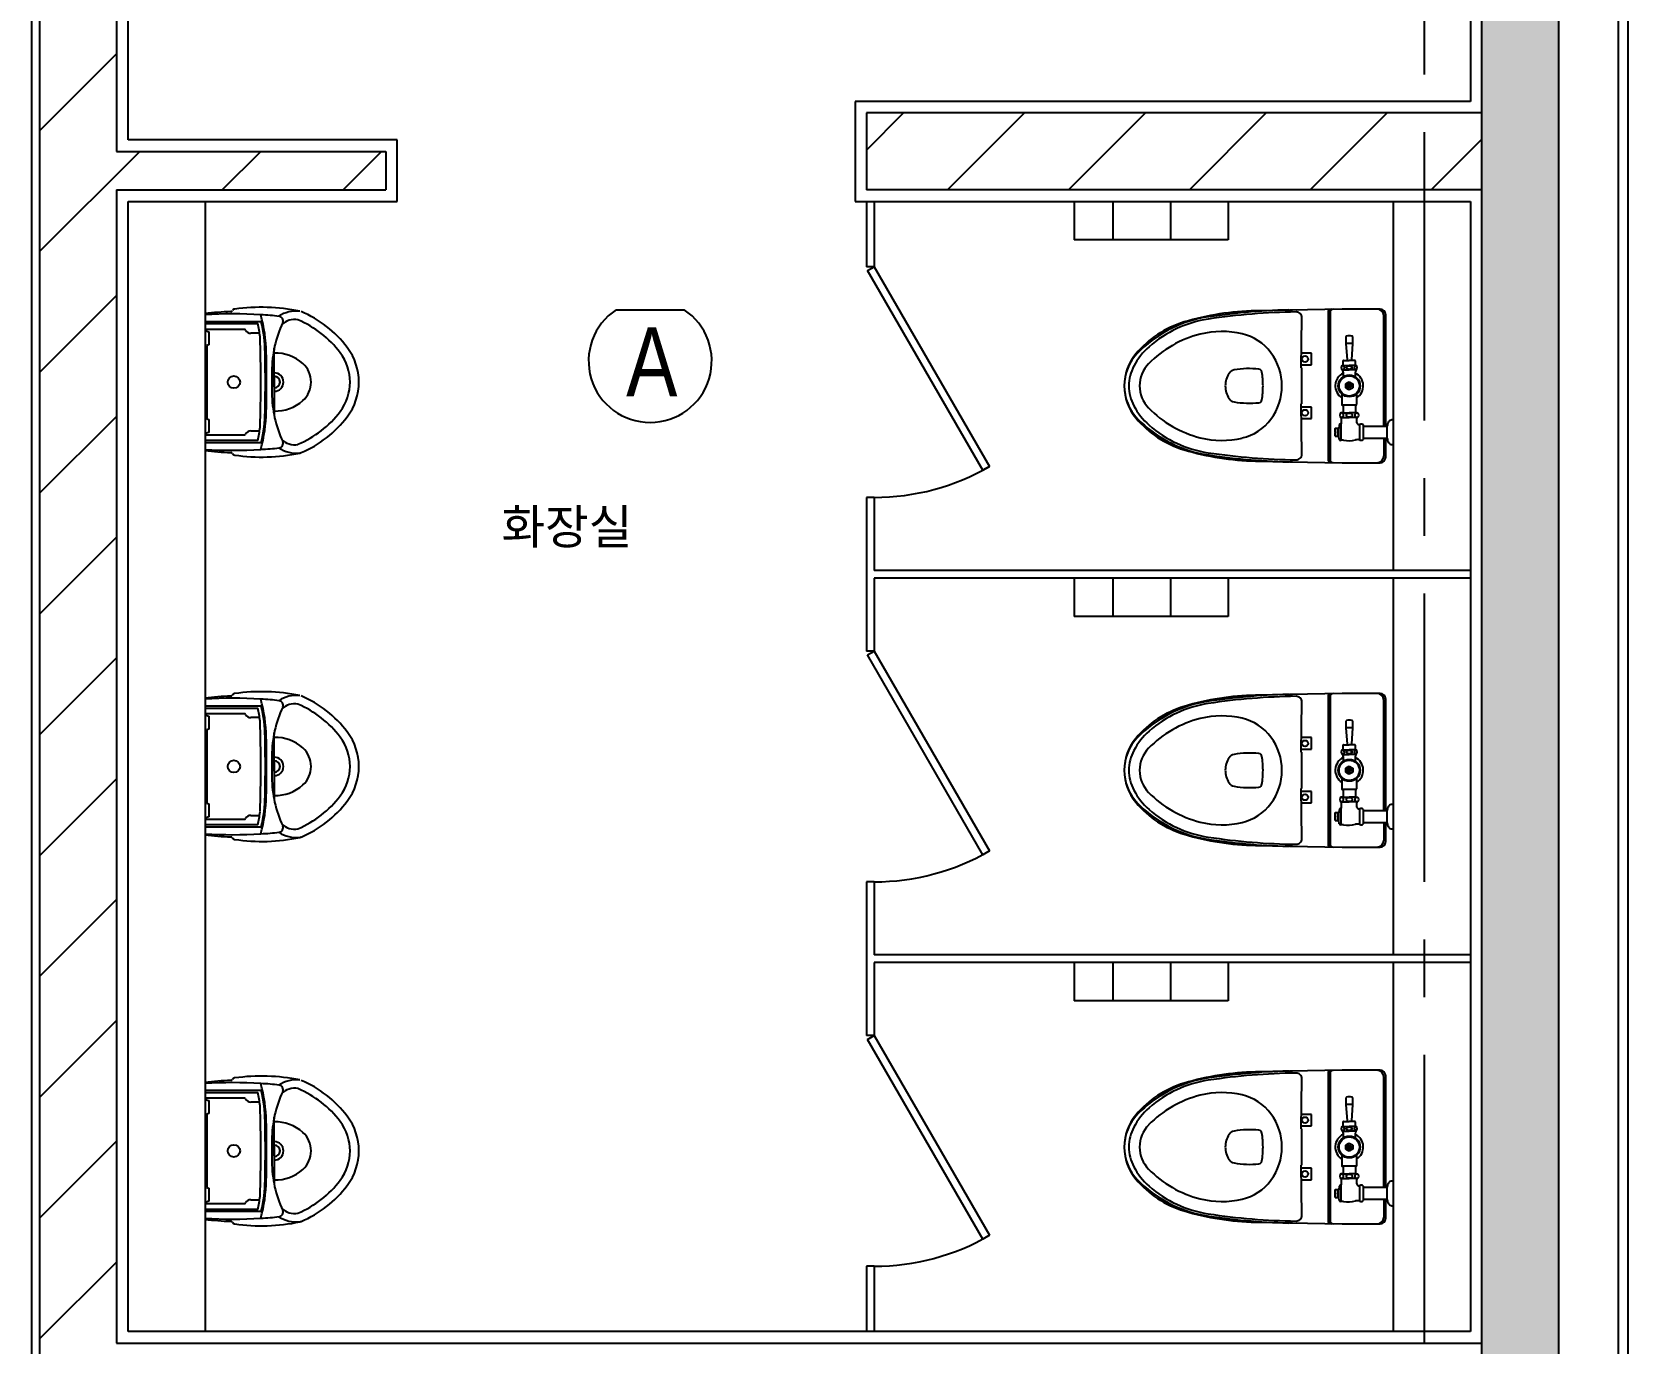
# Model space of a CAD drawing. Extents: x 1198601 to 1325177, y -301855 to -214174.
# Drawn here: x 1255750 to 1259900, y -278970 to -275559 of the extents above; entities that cross this region are included whole.
import ezdxf
from ezdxf.enums import TextEntityAlignment as Align

# ---------------------------------------------------------------- set-up
doc = ezdxf.new("R2010")
doc.units = 0
doc.header["$LTSCALE"] = 600
doc.header["$MEASUREMENT"] = 0
doc.linetypes.add('CEN', pattern=[62, 60, -1, 0, -1])
doc.linetypes.add('CENTER', pattern=[2, 1.25, -0.25, 0.25, -0.25])
doc.layers.get('0').update_dxf_attribs({"linetype": 'CONTINUOUS'})
for name, color, linetype in [('252', 252, 'CONTINUOUS'), ('Beacon', 3, 'CONTINUOUS'), ('CEN', 1, 'CENTER'), ('COL', 2, 'CONTINUOUS'), ('ELE1', 94, 'CONTINUOUS'), ('INT', 13, 'CONTINUOUS'), ('WAL', 4, 'CONTINUOUS'), ('WALLLL', 7, 'CONTINUOUS')]:
    doc.layers.add(name, color=color, linetype=linetype)
doc.styles.add('GHH', font='Dotum.ttf')
doc.styles.get("Standard").update_dxf_attribs({"font": ''})
doc.styles.get('STANDARD').set_extended_font_data('HY울릉도M')

# ---------------------------------------------------------------- blocks, each defined once
blk = doc.blocks.new('A$C46A60E2E')
at = {"layer": 'Beacon'}
blk.add_line((0.715, 2.933), (2.484, 2.933), dxfattribs=at)
blk.add_arc((1.599, 1.6), 1.6, 123.5577, 56.4423, dxfattribs=at)
at = {"color": 3, "style": 'GHH', "width": 0.85}
blk.add_text('A', height=1.8, dxfattribs=at).set_placement((1.641, 1.577), align=Align.MIDDLE)

msp = doc.modelspace()

# ---------------------------------------------------------------- hatches: boundary and pattern name
at = {"layer": '252'}
msp.add_hatch(color=256, dxfattribs=at).paths.add_polyline_path([(1259720.4, -272519.9), (1259720.4, -271919.9), (1259120.4, -271919.9), (1259120.4, -272519.9), (1259520.4, -272519.9), (1259520.4, -281969.9), (1259120.4, -281969.9), (1259120.4, -282569.9), (1259720.4, -282569.9), (1259720.4, -281969.9)])

# ---------------------------------------------------------------- linework, layer by layer
at = {"layer": 'CEN'}
msp.add_line((1259370.4, -224219.9), (1259370.4, -297451), dxfattribs=at)
at = {"layer": 'COL', "color": 5}
for p, q in [((1259520.4, -281969.9), (1259520.4, -272519.9)), ((1259720.4, -281969.9), (1259720.4, -272519.9))]:
    msp.add_line(p, q, dxfattribs=at)
at = {"layer": 'ELE1', "color": 5}
for p, q in [((1256200.4, -275999.9), (1256200.4, -278939.9)), ((1259290.4, -276959.9), (1259290.4, -275999.9)), ((1259290.4, -277959.9), (1259290.4, -276979.9)), ((1259290.4, -278939.9), (1259290.4, -277979.9))]:
    msp.add_line(p, q, dxfattribs=at)
at = {"layer": 'INT', "color": 5}
for p, q in [((1257920.4, -275999.9), (1257920.4, -276169.9)), ((1257940.4, -275999.9), (1257940.4, -276169.9)), ((1258460.4, -275999.9), (1258460.4, -276099.9)), ((1258560.4, -275999.9), (1258560.4, -276099.9)), ((1258710.4, -275999.9), (1258710.4, -276099.9)), ((1258860.4, -275999.9), (1258860.4, -276099.9)), ((1258860.4, -276099.9), (1258460.4, -276099.9)), ((1257940.4, -276169.9), (1257920.4, -276169.9)), ((1257923, -276179.9), (1257940.4, -276169.9)), ((1258223, -276699.5), (1257923, -276179.9)), ((1257940.4, -276169.9), (1258240.4, -276689.5)), ((1258240.4, -276689.5), (1258223, -276699.5)), ((1257920.4, -276769.9), (1257920.4, -277169.9)), ((1257940.4, -276769.9), (1257920.4, -276769.9)), ((1257940.4, -276769.9), (1257940.4, -276959.9)), ((1257940.4, -276979.9), (1257940.4, -277169.9)), ((1258460.4, -276979.9), (1258460.4, -277079.9)), ((1258560.4, -276979.9), (1258560.4, -277079.9)), ((1258710.4, -276979.9), (1258710.4, -277079.9)), ((1258860.4, -276979.9), (1258860.4, -277079.9)), ((1258860.4, -277079.9), (1258460.4, -277079.9)), ((1257940.4, -277169.9), (1257920.4, -277169.9)), ((1257923, -277179.9), (1257940.4, -277169.9)), ((1257940.4, -277169.9), (1258240.4, -277689.5)), ((1258223, -277699.5), (1257923, -277179.9)), ((1258240.4, -277689.5), (1258223, -277699.5)), ((1257940.4, -277769.9), (1257920.4, -277769.9)), ((1257920.4, -277769.9), (1257920.4, -277959.9)), ((1257940.4, -277769.9), (1257940.4, -277959.9)), ((1257920.4, -277959.9), (1257920.4, -278169.9)), ((1257940.4, -277979.9), (1257940.4, -278169.9)), ((1258460.4, -277979.9), (1258460.4, -278079.9)), ((1258560.4, -277979.9), (1258560.4, -278079.9)), ((1258710.4, -277979.9), (1258710.4, -278079.9)), ((1258860.4, -277979.9), (1258860.4, -278079.9)), ((1258860.4, -278079.9), (1258460.4, -278079.9)), ((1257940.4, -278169.9), (1257920.4, -278169.9)), ((1257923, -278179.9), (1257940.4, -278169.9)), ((1257940.4, -278169.9), (1258240.4, -278689.5)), ((1258223, -278699.5), (1257923, -278179.9)), ((1258240.4, -278689.5), (1258223, -278699.5)), ((1257940.4, -278769.9), (1257920.4, -278769.9)), ((1257920.4, -278769.9), (1257920.4, -278939.9)), ((1257940.4, -278769.9), (1257940.4, -278939.9))]:
    msp.add_line(p, q, dxfattribs=at)
at = {"layer": 'INT', "lineweight": -3}
for p, q in [((1256200.4, -276291.9), (1256200.4, -276647.9)), ((1256277.5, -276280.2), (1256277.4, -276280.2)), ((1259157.3, -276279.9), (1258931.8, -276284.5)), ((1259050.4, -276432.9), (1259052.4, -276302.7)), ((1259120.4, -276288.5), (1259120.4, -276671.3)), ((1259125.4, -276288.4), (1259125.4, -276671.4)), ((1259255.4, -276279.9), (1259157.3, -276279.9)), ((1259265.4, -276584.2), (1259265.4, -276297.9)), ((1259270.4, -276584.2), (1259270.4, -276294.9)), ((1256346.8, -276312.9), (1256200.4, -276312.9)), ((1256200.4, -276317.9), (1256337.7, -276317.9)), ((1256303.4, -276332.9), (1256200.4, -276332.9)), ((1256200.4, -276335.9), (1256210.4, -276338.9)), ((1256210.4, -276338.9), (1256210.4, -276372.9)), ((1256341.9, -276342.9), (1256319.5, -276342.9)), ((1256210.4, -276372.9), (1256205.4, -276374.6)), ((1256205.4, -276374.6), (1256205.4, -276565.3)), ((1256380.4, -276469.9), (1256380.4, -276381.2)), ((1259166.9, -276352.1), (1259166.9, -276369.5)), ((1259166.9, -276369.5), (1259169.9, -276411.7)), ((1259183.9, -276369.5), (1259166.9, -276369.5)), ((1259183.9, -276369.5), (1259180.9, -276411.7)), ((1259183.9, -276352.1), (1259183.9, -276369.5)), ((1256380.4, -276410.6), (1256380.4, -276410.6)), ((1256380.5, -276424.6), (1256380.4, -276424.6)), ((1259050.5, -276424.9), (1259077.4, -276424.9)), ((1259077.4, -276394.9), (1259050.9, -276394.9)), ((1259077.4, -276424.9), (1259077.4, -276394.9)), ((1259156.9, -276426.4), (1259175.4, -276426.4)), ((1259159.4, -276425.4), (1259159.4, -276414.4)), ((1259160.4, -276413.4), (1259175.4, -276413.4)), ((1259186.1, -276413.4), (1259175.4, -276413.4)), ((1259193.8, -276426.4), (1259175.4, -276426.4)), ((1259190.4, -276413.4), (1259186.1, -276413.4)), ((1259191.4, -276425.4), (1259191.4, -276414.4)), ((1256374.4, -276441.6), (1256374.4, -276498.3)), ((1256380.4, -276482.4), (1256380.4, -276455.3)), ((1256380.4, -276455.3), (1256380.4, -276469.9)), ((1256380.4, -276469.9), (1256380.4, -276558)), ((1259052.4, -276432.9), (1259050.4, -276432.9)), ((1259052.4, -276479.9), (1259052.4, -276432.9)), ((1259156.9, -276438.4), (1259175.4, -276438.4)), ((1259157.9, -276438.4), (1259157.9, -276439.9)), ((1259158.9, -276439.9), (1259157.9, -276439.9)), ((1259157.9, -276439.9), (1259159.5, -276442.7)), ((1259158.9, -276438.4), (1259158.9, -276441.7)), ((1259159.9, -276444.2), (1259159.9, -276456)), ((1259166.4, -276474.7), (1259175.4, -276469.5)), ((1259193.8, -276438.4), (1259175.4, -276438.4)), ((1259175.4, -276469.5), (1259184.4, -276474.7)), ((1259190.9, -276444.2), (1259190.9, -276456)), ((1259192.9, -276439.9), (1259191.3, -276442.7)), ((1259191.9, -276438.4), (1259191.9, -276441.7)), ((1259191.9, -276439.9), (1259192.9, -276439.9)), ((1259192.9, -276438.4), (1259192.9, -276439.9)), ((1259052.4, -276526.9), (1259052.4, -276479.9)), ((1259155.9, -276500.7), (1259155.9, -276527.9)), ((1259166.4, -276485.1), (1259166.4, -276474.7)), ((1259175.4, -276490.3), (1259166.4, -276485.1)), ((1259179.7, -276479.1), (1259171, -276479.1)), ((1259179.7, -276480.7), (1259171, -276480.7)), ((1259184.4, -276485.1), (1259175.4, -276490.3)), ((1259184.4, -276474.7), (1259184.4, -276485.1)), ((1259194.9, -276527.9), (1259194.9, -276500.7)), ((1256380.4, -276515.3), (1256380.5, -276515.3)), ((1256380.4, -276529.2), (1256380.4, -276529.2)), ((1259050.4, -276526.9), (1259052.4, -276526.9)), ((1259052.4, -276657.2), (1259050.4, -276526.9)), ((1259077.4, -276534.9), (1259050.5, -276534.9)), ((1259077.4, -276564.9), (1259077.4, -276534.9)), ((1259158.1, -276550), (1259153.9, -276550)), ((1259157.9, -276529.9), (1259159.4, -276529.9)), ((1259191.4, -276529.9), (1259157.9, -276529.9)), ((1259158.1, -276550), (1259175.4, -276550)), ((1259159.4, -276529.9), (1259159.4, -276550)), ((1259159.4, -276529.9), (1259159.4, -276550)), ((1259192.6, -276550), (1259175.4, -276550)), ((1259191.4, -276529.9), (1259191.4, -276550)), ((1259192.9, -276529.9), (1259191.4, -276529.9)), ((1259192.6, -276550), (1259191.4, -276550)), ((1259192.6, -276550), (1259196.9, -276550)), ((1259192.6, -276550), (1259196.9, -276550)), ((1256205.4, -276565.3), (1256210.4, -276567)), ((1256210.4, -276567), (1256210.4, -276601)), ((1256319.5, -276597), (1256341.9, -276597)), ((1259050.9, -276564.9), (1259077.4, -276564.9)), ((1259138.6, -276590), (1259145.6, -276590)), ((1259145.6, -276590), (1259146.2, -276591.2)), ((1259145.6, -276610.8), (1259145.6, -276590)), ((1259149.6, -276581.6), (1259148.7, -276590.8)), ((1259148.7, -276610.1), (1259148.7, -276590.8)), ((1259154.6, -276578.9), (1259152.6, -276578.9)), ((1259154.4, -276561.8), (1259153.5, -276561.8)), ((1259153.8, -276561.8), (1259155.4, -276564.5)), ((1259154.4, -276561.8), (1259175.4, -276561.8)), ((1259154.4, -276621.9), (1259154.4, -276579.4)), ((1259155.4, -276569.4), (1259155.4, -276564.5)), ((1259155.4, -276575.3), (1259155.4, -276569.4)), ((1259196.4, -276561.8), (1259175.4, -276561.8)), ((1259196.9, -276561.8), (1259195.4, -276564.5)), ((1259195.4, -276575.6), (1259195.4, -276564.5)), ((1259196.4, -276561.8), (1259195.5, -276561.8)), ((1259196.4, -276561.8), (1259197.2, -276561.8)), ((1259201.8, -276580.4), (1259202.9, -276580)), ((1259202.9, -276620.8), (1259202.9, -276580)), ((1259212.4, -276600.4), (1259212.4, -276581.4)), ((1259212.4, -276584.2), (1259274.4, -276584.2)), ((1259274.4, -276616.7), (1259274.4, -276584.2)), ((1256210.4, -276601), (1256200.4, -276604)), ((1256200.4, -276607), (1256303.4, -276607)), ((1256337.7, -276622), (1256200.4, -276622)), ((1256200.4, -276627), (1256346.8, -276627)), ((1259137.9, -276599.7), (1259139.9, -276599.7)), ((1259137.9, -276601.2), (1259139.9, -276601.2)), ((1259138.6, -276610.8), (1259145.6, -276610.8)), ((1259139.9, -276601.2), (1259139.9, -276599.7)), ((1259145.6, -276610.8), (1259146.2, -276609.7)), ((1259149.6, -276619.2), (1259148.7, -276610.1)), ((1259154.4, -276621.9), (1259152.6, -276621.9)), ((1259160.8, -276621.4), (1259154.4, -276621.4)), ((1259212.4, -276619.4), (1259212.4, -276600.4)), ((1259274.4, -276616.7), (1259212.4, -276616.7)), ((1259265.4, -276616.7), (1259265.4, -276661.9)), ((1259270.4, -276664.9), (1259270.4, -276616.7)), ((1256277.4, -276659.6), (1256277.5, -276659.7)), ((1258931.8, -276675.3), (1259157.3, -276679.9)), ((1259157.3, -276679.9), (1259255.4, -276679.9)), ((1256200.4, -277291.9), (1256200.4, -277647.9)), ((1256277.5, -277280.2), (1256277.4, -277280.2)), ((1259157.3, -277279.9), (1258931.8, -277284.5)), ((1259050.4, -277432.9), (1259052.4, -277302.7)), ((1259120.4, -277288.5), (1259120.4, -277671.3)), ((1259125.4, -277288.4), (1259125.4, -277671.4)), ((1259255.4, -277279.9), (1259157.3, -277279.9)), ((1259265.4, -277584.2), (1259265.4, -277297.9)), ((1259270.4, -277584.2), (1259270.4, -277294.9)), ((1256346.8, -277312.9), (1256200.4, -277312.9)), ((1256200.4, -277317.9), (1256337.7, -277317.9)), ((1256303.4, -277332.9), (1256200.4, -277332.9)), ((1256200.4, -277335.9), (1256210.4, -277338.9)), ((1256210.4, -277338.9), (1256210.4, -277372.9)), ((1256341.9, -277342.9), (1256319.5, -277342.9)), ((1256210.4, -277372.9), (1256205.4, -277374.6)), ((1256205.4, -277374.6), (1256205.4, -277565.3)), ((1256380.4, -277469.9), (1256380.4, -277381.2)), ((1259166.9, -277352.1), (1259166.9, -277369.5)), ((1259166.9, -277369.5), (1259169.9, -277411.7)), ((1259183.9, -277369.5), (1259166.9, -277369.5)), ((1259183.9, -277369.5), (1259180.9, -277411.7)), ((1259183.9, -277352.1), (1259183.9, -277369.5)), ((1256380.4, -277410.6), (1256380.4, -277410.6)), ((1256380.5, -277424.6), (1256380.4, -277424.6)), ((1259050.5, -277424.9), (1259077.4, -277424.9)), ((1259077.4, -277394.9), (1259050.9, -277394.9)), ((1259077.4, -277424.9), (1259077.4, -277394.9)), ((1259156.9, -277426.4), (1259175.4, -277426.4)), ((1259159.4, -277425.4), (1259159.4, -277414.4)), ((1259160.4, -277413.4), (1259175.4, -277413.4)), ((1259186.1, -277413.4), (1259175.4, -277413.4)), ((1259193.8, -277426.4), (1259175.4, -277426.4)), ((1259190.4, -277413.4), (1259186.1, -277413.4)), ((1259191.4, -277425.4), (1259191.4, -277414.4)), ((1256374.4, -277441.6), (1256374.4, -277498.3)), ((1256380.4, -277482.4), (1256380.4, -277455.3)), ((1256380.4, -277455.3), (1256380.4, -277469.9)), ((1259052.4, -277432.9), (1259050.4, -277432.9)), ((1259052.4, -277479.9), (1259052.4, -277432.9)), ((1259156.9, -277438.4), (1259175.4, -277438.4)), ((1259157.9, -277438.4), (1259157.9, -277439.9)), ((1259158.9, -277439.9), (1259157.9, -277439.9)), ((1259157.9, -277439.9), (1259159.5, -277442.7)), ((1259158.9, -277438.4), (1259158.9, -277441.7)), ((1259159.9, -277444.2), (1259159.9, -277456)), ((1259193.8, -277438.4), (1259175.4, -277438.4)), ((1259190.9, -277444.2), (1259190.9, -277456)), ((1259192.9, -277439.9), (1259191.3, -277442.7)), ((1259191.9, -277438.4), (1259191.9, -277441.7)), ((1259191.9, -277439.9), (1259192.9, -277439.9)), ((1259192.9, -277438.4), (1259192.9, -277439.9)), ((1256380.4, -277469.9), (1256380.4, -277558)), ((1259052.4, -277526.9), (1259052.4, -277479.9)), ((1259155.9, -277500.7), (1259155.9, -277527.9)), ((1259166.4, -277474.7), (1259175.4, -277469.5)), ((1259166.4, -277485.1), (1259166.4, -277474.7)), ((1259175.4, -277490.3), (1259166.4, -277485.1)), ((1259179.7, -277479.1), (1259171, -277479.1)), ((1259179.7, -277480.7), (1259171, -277480.7)), ((1259175.4, -277469.5), (1259184.4, -277474.7)), ((1259184.4, -277485.1), (1259175.4, -277490.3)), ((1259184.4, -277474.7), (1259184.4, -277485.1)), ((1259194.9, -277527.9), (1259194.9, -277500.7)), ((1256380.4, -277515.3), (1256380.5, -277515.3)), ((1256380.4, -277529.2), (1256380.4, -277529.2)), ((1259050.4, -277526.9), (1259052.4, -277526.9)), ((1259052.4, -277657.2), (1259050.4, -277526.9)), ((1259077.4, -277534.9), (1259050.5, -277534.9)), ((1259077.4, -277564.9), (1259077.4, -277534.9)), ((1259158.1, -277550), (1259153.9, -277550)), ((1259157.9, -277529.9), (1259159.4, -277529.9)), ((1259191.4, -277529.9), (1259157.9, -277529.9)), ((1259158.1, -277550), (1259175.4, -277550)), ((1259159.4, -277529.9), (1259159.4, -277550)), ((1259159.4, -277529.9), (1259159.4, -277550)), ((1259192.6, -277550), (1259175.4, -277550)), ((1259191.4, -277529.9), (1259191.4, -277550)), ((1259192.9, -277529.9), (1259191.4, -277529.9)), ((1259192.6, -277550), (1259191.4, -277550)), ((1259192.6, -277550), (1259196.9, -277550)), ((1259192.6, -277550), (1259196.9, -277550)), ((1256205.4, -277565.3), (1256210.4, -277567)), ((1256210.4, -277567), (1256210.4, -277601)), ((1259050.9, -277564.9), (1259077.4, -277564.9)), ((1259138.6, -277590), (1259145.6, -277590)), ((1259145.6, -277590), (1259146.2, -277591.2)), ((1259145.6, -277610.8), (1259145.6, -277590)), ((1259149.6, -277581.6), (1259148.7, -277590.8)), ((1259148.7, -277610.1), (1259148.7, -277590.8)), ((1259154.6, -277578.9), (1259152.6, -277578.9)), ((1259154.4, -277561.8), (1259153.5, -277561.8)), ((1259153.8, -277561.8), (1259155.4, -277564.5)), ((1259154.4, -277561.8), (1259175.4, -277561.8)), ((1259154.4, -277621.9), (1259154.4, -277579.4)), ((1259155.4, -277569.4), (1259155.4, -277564.5)), ((1259155.4, -277575.3), (1259155.4, -277569.4)), ((1259196.4, -277561.8), (1259175.4, -277561.8)), ((1259196.9, -277561.8), (1259195.4, -277564.5)), ((1259195.4, -277575.6), (1259195.4, -277564.5)), ((1259196.4, -277561.8), (1259195.5, -277561.8)), ((1259196.4, -277561.8), (1259197.2, -277561.8)), ((1259201.8, -277580.4), (1259202.9, -277580)), ((1259202.9, -277620.8), (1259202.9, -277580)), ((1259212.4, -277600.4), (1259212.4, -277581.4)), ((1259212.4, -277584.2), (1259274.4, -277584.2)), ((1259274.4, -277616.7), (1259274.4, -277584.2)), ((1256210.4, -277601), (1256200.4, -277604)), ((1256200.4, -277607), (1256303.4, -277607)), ((1256337.7, -277622), (1256200.4, -277622)), ((1256200.4, -277627), (1256346.8, -277627)), ((1256319.5, -277597), (1256341.9, -277597)), ((1259137.9, -277599.7), (1259139.9, -277599.7)), ((1259137.9, -277601.2), (1259139.9, -277601.2)), ((1259138.6, -277610.8), (1259145.6, -277610.8)), ((1259139.9, -277601.2), (1259139.9, -277599.7)), ((1259145.6, -277610.8), (1259146.2, -277609.7)), ((1259149.6, -277619.2), (1259148.7, -277610.1)), ((1259154.4, -277621.9), (1259152.6, -277621.9)), ((1259160.8, -277621.4), (1259154.4, -277621.4)), ((1259212.4, -277619.4), (1259212.4, -277600.4)), ((1259274.4, -277616.7), (1259212.4, -277616.7)), ((1259265.4, -277616.7), (1259265.4, -277661.9)), ((1259270.4, -277664.9), (1259270.4, -277616.7)), ((1256277.4, -277659.6), (1256277.5, -277659.7)), ((1258931.8, -277675.3), (1259157.3, -277679.9)), ((1259157.3, -277679.9), (1259255.4, -277679.9)), ((1256200.4, -278291.9), (1256200.4, -278647.9)), ((1256277.5, -278280.2), (1256277.4, -278280.2)), ((1259157.3, -278259.9), (1258931.8, -278264.5)), ((1259050.4, -278412.9), (1259052.4, -278282.7)), ((1259120.4, -278268.5), (1259120.4, -278651.3)), ((1259125.4, -278268.4), (1259125.4, -278651.4)), ((1259255.4, -278259.9), (1259157.3, -278259.9)), ((1259265.4, -278564.2), (1259265.4, -278277.9)), ((1259270.4, -278564.2), (1259270.4, -278274.9)), ((1256346.8, -278312.9), (1256200.4, -278312.9)), ((1256200.4, -278317.9), (1256337.7, -278317.9)), ((1256303.4, -278332.9), (1256200.4, -278332.9)), ((1256200.4, -278335.9), (1256210.4, -278338.9)), ((1256210.4, -278338.9), (1256210.4, -278372.9)), ((1259166.9, -278332.1), (1259166.9, -278349.5)), ((1259183.9, -278332.1), (1259183.9, -278349.5)), ((1256210.4, -278372.9), (1256205.4, -278374.6)), ((1256205.4, -278374.6), (1256205.4, -278565.3)), ((1256341.9, -278342.9), (1256319.5, -278342.9)), ((1256380.4, -278469.9), (1256380.4, -278381.2)), ((1259077.4, -278374.9), (1259050.9, -278374.9)), ((1259077.4, -278404.9), (1259077.4, -278374.9)), ((1259166.9, -278349.5), (1259169.9, -278391.7)), ((1259183.9, -278349.5), (1259166.9, -278349.5)), ((1259183.9, -278349.5), (1259180.9, -278391.7)), ((1256380.4, -278410.6), (1256380.4, -278410.6)), ((1259052.4, -278412.9), (1259050.4, -278412.9)), ((1259050.5, -278404.9), (1259077.4, -278404.9)), ((1259052.4, -278459.9), (1259052.4, -278412.9)), ((1259156.9, -278406.4), (1259175.4, -278406.4)), ((1259156.9, -278418.4), (1259175.4, -278418.4)), ((1259157.9, -278418.4), (1259157.9, -278419.9)), ((1259158.9, -278419.9), (1259157.9, -278419.9)), ((1259157.9, -278419.9), (1259159.5, -278422.7)), ((1259158.9, -278418.4), (1259158.9, -278421.7)), ((1259159.4, -278405.4), (1259159.4, -278394.4)), ((1259160.4, -278393.4), (1259175.4, -278393.4)), ((1259186.1, -278393.4), (1259175.4, -278393.4)), ((1259193.8, -278406.4), (1259175.4, -278406.4)), ((1259193.8, -278418.4), (1259175.4, -278418.4)), ((1259190.4, -278393.4), (1259186.1, -278393.4)), ((1259192.9, -278419.9), (1259191.3, -278422.7)), ((1259191.4, -278405.4), (1259191.4, -278394.4)), ((1259191.9, -278418.4), (1259191.9, -278421.7)), ((1259191.9, -278419.9), (1259192.9, -278419.9)), ((1259192.9, -278418.4), (1259192.9, -278419.9)), ((1256374.4, -278441.6), (1256374.4, -278498.3)), ((1256380.5, -278424.6), (1256380.4, -278424.6)), ((1256380.4, -278482.4), (1256380.4, -278455.3)), ((1256380.4, -278455.3), (1256380.4, -278469.9)), ((1259052.4, -278506.9), (1259052.4, -278459.9)), ((1259159.9, -278424.2), (1259159.9, -278436)), ((1259166.4, -278454.7), (1259175.4, -278449.5)), ((1259166.4, -278465.1), (1259166.4, -278454.7)), ((1259179.7, -278459.1), (1259171, -278459.1)), ((1259179.7, -278460.7), (1259171, -278460.7)), ((1259175.4, -278449.5), (1259184.4, -278454.7)), ((1259184.4, -278454.7), (1259184.4, -278465.1)), ((1259190.9, -278424.2), (1259190.9, -278436)), ((1256380.4, -278469.9), (1256380.4, -278558)), ((1259155.9, -278480.7), (1259155.9, -278507.9)), ((1259175.4, -278470.3), (1259166.4, -278465.1)), ((1259184.4, -278465.1), (1259175.4, -278470.3)), ((1259194.9, -278507.9), (1259194.9, -278480.7)), ((1256380.4, -278515.3), (1256380.5, -278515.3)), ((1256380.4, -278529.2), (1256380.4, -278529.2)), ((1259050.4, -278506.9), (1259052.4, -278506.9)), ((1259052.4, -278637.2), (1259050.4, -278506.9)), ((1259077.4, -278514.9), (1259050.5, -278514.9)), ((1259050.9, -278544.9), (1259077.4, -278544.9)), ((1259077.4, -278544.9), (1259077.4, -278514.9)), ((1259154.4, -278541.8), (1259153.5, -278541.8)), ((1259153.8, -278541.8), (1259155.4, -278544.5)), ((1259158.1, -278530), (1259153.9, -278530)), ((1259154.4, -278541.8), (1259175.4, -278541.8)), ((1259155.4, -278549.4), (1259155.4, -278544.5)), ((1259157.9, -278509.9), (1259159.4, -278509.9)), ((1259191.4, -278509.9), (1259157.9, -278509.9)), ((1259158.1, -278530), (1259175.4, -278530)), ((1259159.4, -278509.9), (1259159.4, -278530)), ((1259159.4, -278509.9), (1259159.4, -278530)), ((1259192.6, -278530), (1259175.4, -278530)), ((1259196.4, -278541.8), (1259175.4, -278541.8)), ((1259191.4, -278509.9), (1259191.4, -278530)), ((1259192.9, -278509.9), (1259191.4, -278509.9)), ((1259192.6, -278530), (1259191.4, -278530)), ((1259192.6, -278530), (1259196.9, -278530)), ((1259192.6, -278530), (1259196.9, -278530)), ((1259196.9, -278541.8), (1259195.4, -278544.5)), ((1259195.4, -278555.6), (1259195.4, -278544.5)), ((1259196.4, -278541.8), (1259195.5, -278541.8)), ((1259196.4, -278541.8), (1259197.2, -278541.8)), ((1256205.4, -278565.3), (1256210.4, -278567)), ((1256210.4, -278567), (1256210.4, -278601)), ((1259137.9, -278579.7), (1259139.9, -278579.7)), ((1259137.9, -278581.2), (1259139.9, -278581.2)), ((1259138.6, -278570), (1259145.6, -278570)), ((1259139.9, -278581.2), (1259139.9, -278579.7)), ((1259145.6, -278570), (1259146.2, -278571.2)), ((1259145.6, -278590.8), (1259145.6, -278570)), ((1259149.6, -278561.6), (1259148.7, -278570.8)), ((1259148.7, -278590.1), (1259148.7, -278570.8)), ((1259154.6, -278558.9), (1259152.6, -278558.9)), ((1259154.4, -278601.9), (1259154.4, -278559.4)), ((1259155.4, -278555.3), (1259155.4, -278549.4)), ((1259201.8, -278560.4), (1259202.9, -278560)), ((1259202.9, -278600.8), (1259202.9, -278560)), ((1259212.4, -278580.4), (1259212.4, -278561.4)), ((1259212.4, -278564.2), (1259274.4, -278564.2)), ((1259212.4, -278599.4), (1259212.4, -278580.4)), ((1259274.4, -278596.7), (1259274.4, -278564.2)), ((1256210.4, -278601), (1256200.4, -278604)), ((1256200.4, -278607), (1256303.4, -278607)), ((1256337.7, -278622), (1256200.4, -278622)), ((1256200.4, -278627), (1256346.8, -278627)), ((1256319.5, -278597), (1256341.9, -278597)), ((1259138.6, -278590.8), (1259145.6, -278590.8)), ((1259145.6, -278590.8), (1259146.2, -278589.7)), ((1259149.6, -278599.2), (1259148.7, -278590.1)), ((1259154.4, -278601.9), (1259152.6, -278601.9)), ((1259160.8, -278601.4), (1259154.4, -278601.4)), ((1259274.4, -278596.7), (1259212.4, -278596.7)), ((1259265.4, -278596.7), (1259265.4, -278641.9)), ((1259270.4, -278644.9), (1259270.4, -278596.7)), ((1256277.4, -278659.6), (1256277.5, -278659.7)), ((1258931.8, -278655.3), (1259157.3, -278659.9)), ((1259157.3, -278659.9), (1259255.4, -278659.9))]:
    msp.add_line(p, q, dxfattribs=at)
at = {"layer": 'INT', "color": 5, "ltscale": 10}
for p, q in [((1259490.4, -276959.9), (1257940.4, -276959.9)), ((1259490.4, -276979.9), (1257940.4, -276979.9)), ((1259490.4, -277959.9), (1257940.4, -277959.9)), ((1259490.4, -277979.9), (1257940.4, -277979.9))]:
    msp.add_line(p, q, dxfattribs=at)
at = {"layer": 'INT', "lineweight": -3}
for centre, radius in [((1259060.4, -276409.9), 8), ((1256275.4, -276469.9), 16), ((1259175.4, -276479.9), 28.5), ((1259175.4, -276479.9), 26.5), ((1259175.4, -276479.9), 9), ((1259175.4, -276479.9), 4.4), ((1259060.4, -276549.9), 8), ((1259060.4, -277409.9), 8), ((1256275.4, -277469.9), 16), ((1259175.4, -277479.9), 28.5), ((1259175.4, -277479.9), 26.5), ((1259175.4, -277479.9), 9), ((1259175.4, -277479.9), 4.4), ((1259060.4, -277549.9), 8), ((1259060.4, -278389.9), 8), ((1256275.4, -278469.9), 16), ((1259175.4, -278459.9), 28.5), ((1259175.4, -278459.9), 26.5), ((1259175.4, -278459.9), 9), ((1259175.4, -278459.9), 4.4), ((1259060.4, -278529.9), 8)]:
    msp.add_circle(centre, radius, dxfattribs=at)
for centre, radius, start, end in [((1256297.1, -277094), 807.9, 92.119, 96.8802), ((1256272.9, -277344.9), 1052.5, 86.0501, 93.9499), ((1256267.1, -276281.7), 5, 272.119, 330.1386), ((1256278.4, -276288.1), 8, 97.2345, 150.1386), ((1256346.9, -276780.2), 504.8, 78.601, 97.896), ((1256331.1, -276754.7), 460, 82.2118, 88.2214), ((1255959.7, -276401.1), 400, 1.0959, 15.389), ((1256438.2, -276369.7), 84.6, 83.9108, 123.0395), ((1256391.9, -276310.3), 11.5, 335.2655, 82.2118), ((1256432.3, -276351), 44.1, 77.1304, 138.2529), ((1256338.5, -276554.1), 290, 36.942, 67.3412), ((1258857.9, -276622), 325.5, 100.8287, 135.6869), ((1258853.6, -276602.8), 300, 98.5581, 131.456), ((1258946.1, -276984.4), 700, 91.1713, 106.6131), ((1259061.9, -277993.7), 1712, 91.5036, 98.9079), ((1259061.9, -277987.2), 1700, 90.8341, 98.5581), ((1259017.4, -276297.3), 15, 40.5983, 91.5036), ((1259037.4, -276302.4), 15, 0, 90.8341), ((1259128.4, -276288.5), 8, 91.1713, 180), ((1259133.4, -276288.4), 8, 91.1713, 180), ((1259247.4, -276297.9), 18, 0, 90), ((1259255.4, -276294.9), 15, 0, 90), ((1256303.4, -276335.9), 3, 26.3878, 90.0016), ((1256319.5, -276327.9), 15, 206.3878, 269.9998), ((1255959.7, -276401.1), 387, 7.2282, 12.4136), ((1255959.7, -276401.1), 397, 1.0959, 12.835), ((1256674.4, -276441.6), 300, 155.0807, 180), ((1256338.5, -276554.1), 267, 36.942, 67.1627), ((1258821.8, -276564.4), 262, 106.822, 140.2125), ((1258857.9, -276622), 285.5, 104.1821, 135.6869), ((1258844.4, -276568.3), 230, 76.6715, 104.1821), ((1258867.4, -276471), 130, 36.589, 76.6715), ((1252360.4, -276469.9), 3985, 358.3097, 1.6903), ((1256450.4, -276469.9), 150, 323.058, 36.942), ((1258774.1, -276512.9), 180, 131.456, 151.8971), ((1259168.9, -276352.1), 2, 100.8201, 180), ((1259175.4, -276386.1), 36.6, 79.1799, 100.8201), ((1259181.9, -276352.1), 2, 0, 79.1799), ((1252360.3, -276469.9), 3997, 358.9041, 1.0959), ((1252360.4, -276469.9), 4000, 358.9041, 1.0959), ((1256384.4, -276499.5), 105, 47.7083, 92.1977), ((1256411.3, -276469.9), 65, 312.2917, 47.7083), ((1256450.4, -276469.9), 127, 323.058, 36.942), ((1258712.4, -276479.9), 122, 135.6869, 180), ((1258720.4, -276479.9), 130, 140.2125, 180), ((1258712.4, -276479.9), 110, 151.8971, 180), ((1258712.4, -276479.9), 82, 135.6869, 180), ((1258855.4, -276479.9), 145, 323.411, 36.589), ((1259163.6, -276432.4), 9, 138.1897, 221.8103), ((1259157.5, -276432.4), 5.22, 257.0579, 98.7545), ((1259158.4, -276425.4), 1, 270, 0), ((1259160.4, -276414.4), 1, 90, 180), ((1259165.9, -276411.9), 4, 337.9757, 3.6789), ((1259184.9, -276411.9), 4, 176.3211, 202.0243), ((1259193.2, -276432.4), 5.22, 81.2455, 282.9421), ((1259190.4, -276414.4), 1, 0, 90), ((1259192.4, -276425.4), 1, 180, 270), ((1259187.1, -276432.4), 9, 318.1897, 41.8103), ((1256380.4, -276469.9), 24, 270, 90), ((1256380.4, -276469.9), 15, 270, 90), ((1258913.2, -276479.9), 60, 146.9591, 180), ((1258879.7, -276458.1), 20, 100.0002, 146.9591), ((1258916.1, -276664.9), 230, 83.9124, 100.0002), ((1258939.6, -276445.2), 9, 8.653, 83.9124), ((1258711.2, -276479.9), 240, 0, 8.653), ((1259175.4, -276479.9), 36.5, 115.129, 237.7072), ((1259156.9, -276444.2), 3, 0, 30), ((1259193.9, -276444.2), 3, 150, 180), ((1259175.4, -276479.9), 36.5, 302.2928, 64.871), ((1256674.4, -276498.3), 300, 180, 204.9193), ((1258720.4, -276479.9), 130, 180, 219.7875), ((1258712.4, -276479.9), 122, 180, 224.3131), ((1258712.4, -276479.9), 110, 180, 208.1029), ((1258712.4, -276479.9), 82, 180, 224.3131), ((1258913.2, -276479.9), 60, 180, 213.0409), ((1258879.7, -276501.7), 20, 213.0409, 259.9998), ((1258711.2, -276479.9), 240, 351.347, 0), ((1255959.7, -276538.8), 400, 344.611, 358.9041), ((1255959.7, -276538.8), 397, 347.165, 358.9041), ((1256384.4, -276440.3), 105, 267.8023, 312.2917), ((1256338.5, -276385.8), 267, 292.8373, 323.0581), ((1258774.1, -276446.9), 180, 208.1029, 228.544), ((1258857.9, -276337.8), 285.5, 224.3131, 255.8179), ((1258916.1, -276294.9), 230, 259.9998, 276.0876), ((1258939.6, -276514.7), 9, 276.0876, 351.347), ((1259158.4, -276556), 7.5, 126.8699, 230.0945), ((1259155.4, -276555.7), 5.44, 241.1449, 115.8424), ((1259157.9, -276527.9), 2, 180, 270), ((1259195.3, -276555.7), 5.44, 64.1576, 298.8551), ((1259192.9, -276527.9), 2, 270, 0), ((1259192.4, -276556), 7.5, 309.9055, 53.1301), ((1256319.5, -276612), 15, 90.0001, 153.6124), ((1255959.7, -276538.8), 387, 347.5864, 352.7719), ((1256338.5, -276385.8), 290, 292.6588, 323.0581), ((1258821.8, -276395.4), 262, 219.7875, 253.178), ((1258857.9, -276337.8), 325.5, 224.3131, 259.1713), ((1258853.6, -276357), 300, 228.544, 261.4419), ((1258867.4, -276488.9), 130, 283.3285, 323.411), ((1259207.9, -276600.4), 70, 175.5756, 179.3861), ((1259207.9, -276600.4), 70, 171.4622, 175.5756), ((1259147.4, -276590.6), 1.3, 205.5587, 354.1768), ((1259152.6, -276581.9), 3, 90, 174.1766), ((1259146.4, -276575.3), 9, 332.734, 0), ((1259200.4, -276575.6), 5, 180, 286.5076), ((1259206.3, -276589.4), 10, 52.95, 110.0721), ((1259294.4, -276583.9), 20, 146.2077, 180.7162), ((1259285.7, -276578.8), 10, 111.1927, 142.8035), ((1259291.9, -276597.9), 30, 92.866, 109.0071), ((1256303.4, -276604), 3, 269.9984, 333.6122), ((1256391.9, -276629.5), 11.5, 277.7882, 24.7345), ((1256432.3, -276588.9), 44.1, 221.7471, 282.8696), ((1258844.4, -276391.6), 230, 255.8179, 283.3285), ((1259207.9, -276600.4), 70, 180.6139, 184.4244), ((1259207.9, -276600.4), 70, 184.4244, 188.5378), ((1259147.4, -276610.2), 1.3, 5.8232, 154.4413), ((1259152.6, -276618.9), 3, 185.8234, 270), ((1259173.4, -276543.4), 79, 260.8739, 283.5868), ((1259196.4, -276638.7), 19, 69.9279, 103.5868), ((1259206.3, -276611.4), 10, 249.9279, 307.05), ((1259294.4, -276616.9), 20, 179.2838, 213.7923), ((1259285.7, -276622), 10, 217.1965, 248.8073), ((1259291.9, -276603), 30, 250.9929, 267.134), ((1256272.9, -275594.9), 1052.5, 266.0501, 273.9499), ((1256297.1, -275845.8), 807.9, 263.1197, 267.8811), ((1256267.1, -276658.2), 5, 29.8614, 87.8811), ((1256278.5, -276651.6), 8.17, 210.4474, 262.1796), ((1256347.9, -276191.3), 473.6, 261.4614, 282.0415), ((1256331.1, -276185.1), 460, 271.7785, 277.7882), ((1256438.2, -276570.2), 84.6, 236.9605, 276.0892), ((1256442.5, -276634.9), 20, 282.0415, 292.6588), ((1258946.1, -275975.5), 700, 253.3869, 268.8287), ((1259061.9, -274966.1), 1712, 261.0921, 268.4964), ((1259061.9, -274972.6), 1700, 261.4419, 269.1659), ((1259017.4, -276662.5), 15, 268.4964, 319.4017), ((1259037.4, -276657.4), 15, 269.1659, 0), ((1259128.4, -276671.3), 8, 180, 268.8287), ((1259133.4, -276671.4), 8, 180, 268.8287), ((1259247.4, -276661.9), 18, 270, 0), ((1259255.4, -276664.9), 15, 270, 0), ((1256297.1, -278094), 807.9, 92.119, 96.8802), ((1256272.9, -278344.9), 1052.5, 86.0501, 93.9499), ((1256267.1, -277281.7), 5, 272.119, 330.1386), ((1256278.4, -277288.1), 8, 97.2345, 150.1386), ((1256346.9, -277780.2), 504.8, 78.601, 97.896), ((1256331.1, -277754.7), 460, 82.2118, 88.2214), ((1255959.7, -277401.1), 400, 1.0959, 15.389), ((1256438.2, -277369.7), 84.6, 83.9108, 123.0395), ((1256391.9, -277310.3), 11.5, 335.2655, 82.2118), ((1256338.5, -277554.1), 290, 36.942, 67.3412), ((1258857.9, -277622), 325.5, 100.8287, 135.6869), ((1258946.1, -277984.4), 700, 91.1713, 106.6131), ((1259061.9, -278993.7), 1712, 91.5036, 98.9079), ((1259061.9, -278987.2), 1700, 90.8341, 98.5581), ((1259017.4, -277297.3), 15, 40.5983, 91.5036), ((1259037.4, -277302.4), 15, 0, 90.8341), ((1259128.4, -277288.5), 8, 91.1713, 180), ((1259133.4, -277288.4), 8, 91.1713, 180), ((1259247.4, -277297.9), 18, 0, 90), ((1259255.4, -277294.9), 15, 0, 90), ((1256303.4, -277335.9), 3, 26.3878, 90.0016), ((1256319.5, -277327.9), 15, 206.3878, 269.9998), ((1255959.7, -277401.1), 387, 7.2282, 12.4136), ((1255959.7, -277401.1), 397, 1.0959, 12.835), ((1256674.4, -277441.6), 300, 155.0807, 180), ((1256432.3, -277351), 44.1, 77.1304, 138.2529), ((1256338.5, -277554.1), 267, 36.942, 67.1627), ((1258821.8, -277564.4), 262, 106.822, 140.2125), ((1258853.6, -277602.8), 300, 98.5581, 131.456), ((1258844.4, -277568.3), 230, 76.6715, 104.1821), ((1258867.4, -277471), 130, 36.589, 76.6715), ((1252360.4, -277469.9), 3985, 358.3097, 1.6903), ((1256450.4, -277469.9), 150, 323.058, 36.942), ((1258774.1, -277512.9), 180, 131.456, 151.8971), ((1258857.9, -277622), 285.5, 104.1821, 135.6869), ((1259168.9, -277352.1), 2, 100.8201, 180), ((1259175.4, -277386.1), 36.6, 79.1799, 100.8201), ((1259181.9, -277352.1), 2, 0, 79.1799), ((1252360.3, -277469.9), 3997, 358.9041, 1.0959), ((1252360.4, -277469.9), 4000, 358.9041, 1.0959), ((1256384.4, -277499.5), 105, 47.7083, 92.1977), ((1256411.3, -277469.9), 65, 312.2917, 47.7083), ((1256450.4, -277469.9), 127, 323.058, 36.942), ((1258712.4, -277479.9), 122, 135.6869, 180), ((1258720.4, -277479.9), 130, 140.2125, 180), ((1258712.4, -277479.9), 82, 135.6869, 180), ((1258855.4, -277479.9), 145, 323.411, 36.589), ((1259163.6, -277432.4), 9, 138.1897, 221.8103), ((1259157.5, -277432.4), 5.22, 257.0579, 98.7545), ((1259158.4, -277425.4), 1, 270, 0), ((1259160.4, -277414.4), 1, 90, 180), ((1259165.9, -277411.9), 4, 337.9757, 3.6789), ((1259184.9, -277411.9), 4, 176.3211, 202.0243), ((1259193.2, -277432.4), 5.22, 81.2455, 282.9421), ((1259190.4, -277414.4), 1, 0, 90), ((1259192.4, -277425.4), 1, 180, 270), ((1259187.1, -277432.4), 9, 318.1897, 41.8103), ((1256380.4, -277469.9), 24, 270, 90), ((1256380.4, -277469.9), 15, 270, 90), ((1258712.4, -277479.9), 110, 151.8971, 180), ((1258913.2, -277479.9), 60, 146.9591, 180), ((1258879.7, -277458.1), 20, 100.0002, 146.9591), ((1258916.1, -277664.9), 230, 83.9124, 100.0002), ((1258939.6, -277445.2), 9, 8.653, 83.9124), ((1258711.2, -277479.9), 240, 0, 8.653), ((1259175.4, -277479.9), 36.5, 115.129, 237.7072), ((1259156.9, -277444.2), 3, 0, 30), ((1259193.9, -277444.2), 3, 150, 180), ((1259175.4, -277479.9), 36.5, 302.2928, 64.871), ((1256674.4, -277498.3), 300, 180, 204.9193), ((1258720.4, -277479.9), 130, 180, 219.7875), ((1258712.4, -277479.9), 122, 180, 224.3131), ((1258712.4, -277479.9), 110, 180, 208.1029), ((1258712.4, -277479.9), 82, 180, 224.3131), ((1258913.2, -277479.9), 60, 180, 213.0409), ((1258711.2, -277479.9), 240, 351.347, 0), ((1255959.7, -277538.8), 400, 344.611, 358.9041), ((1255959.7, -277538.8), 397, 347.165, 358.9041), ((1256384.4, -277440.3), 105, 267.8023, 312.2917), ((1256338.5, -277385.8), 267, 292.8373, 323.0581), ((1258774.1, -277446.9), 180, 208.1029, 228.544), ((1258857.9, -277337.8), 285.5, 224.3131, 255.8179), ((1258879.7, -277501.7), 20, 213.0409, 259.9998), ((1258916.1, -277294.9), 230, 259.9998, 276.0876), ((1258939.6, -277514.7), 9, 276.0876, 351.347), ((1259158.4, -277556), 7.5, 126.8699, 230.0945), ((1259155.4, -277555.7), 5.44, 241.1449, 115.8424), ((1259157.9, -277527.9), 2, 180, 270), ((1259195.3, -277555.7), 5.44, 64.1576, 298.8551), ((1259192.9, -277527.9), 2, 270, 0), ((1259192.4, -277556), 7.5, 309.9055, 53.1301), ((1255959.7, -277538.8), 387, 347.5864, 352.7719), ((1256338.5, -277385.8), 290, 292.6588, 323.0581), ((1258821.8, -277395.4), 262, 219.7875, 253.178), ((1258857.9, -277337.8), 325.5, 224.3131, 259.1713), ((1258853.6, -277357), 300, 228.544, 261.4419), ((1258867.4, -277488.9), 130, 283.3285, 323.411), ((1259207.9, -277600.4), 70, 171.4622, 175.5756), ((1259147.4, -277590.6), 1.3, 205.5587, 354.1768), ((1259152.6, -277581.9), 3, 90, 174.1766), ((1259146.4, -277575.3), 9, 332.734, 0), ((1259200.4, -277575.6), 5, 180, 286.5076), ((1259206.3, -277589.4), 10, 52.95, 110.0721), ((1259294.4, -277583.9), 20, 146.2077, 180.7162), ((1259285.7, -277578.8), 10, 111.1927, 142.8035), ((1259291.9, -277597.9), 30, 92.866, 109.0071), ((1256303.4, -277604), 3, 269.9984, 333.6122), ((1256319.5, -277612), 15, 90.0001, 153.6124), ((1256391.9, -277629.5), 11.5, 277.7882, 24.7345), ((1256432.3, -277588.9), 44.1, 221.7471, 282.8696), ((1258844.4, -277391.6), 230, 255.8179, 283.3285), ((1259207.9, -277600.4), 70, 175.5756, 179.3861), ((1259207.9, -277600.4), 70, 180.6139, 184.4244), ((1259207.9, -277600.4), 70, 184.4244, 188.5378), ((1259147.4, -277610.2), 1.3, 5.8232, 154.4413), ((1259152.6, -277618.9), 3, 185.8234, 270), ((1259173.4, -277543.4), 79, 260.8739, 283.5868), ((1259196.4, -277638.7), 19, 69.9279, 103.5868), ((1259206.3, -277611.4), 10, 249.9279, 307.05), ((1259294.4, -277616.9), 20, 179.2838, 213.7923), ((1259285.7, -277622), 10, 217.1965, 248.8073), ((1259291.9, -277603), 30, 250.9929, 267.134), ((1256272.9, -276594.9), 1052.5, 266.0501, 273.9499), ((1256297.1, -276845.8), 807.9, 263.1197, 267.8811), ((1256267.1, -277658.2), 5, 29.8614, 87.8811), ((1256278.5, -277651.6), 8.17, 210.4474, 262.1796), ((1256347.9, -277191.3), 473.6, 261.4614, 282.0415), ((1256331.1, -277185.1), 460, 271.7785, 277.7882), ((1256438.2, -277570.2), 84.6, 236.9605, 276.0892), ((1256442.5, -277634.9), 20, 282.0415, 292.6588), ((1258946.1, -276975.5), 700, 253.3869, 268.8287), ((1259061.9, -275966.1), 1712, 261.0921, 268.4964), ((1259061.9, -275972.6), 1700, 261.4419, 269.1659), ((1259017.4, -277662.5), 15, 268.4964, 319.4017), ((1259037.4, -277657.4), 15, 269.1659, 0), ((1259128.4, -277671.3), 8, 180, 268.8287), ((1259133.4, -277671.4), 8, 180, 268.8287), ((1259247.4, -277661.9), 18, 270, 0), ((1259255.4, -277664.9), 15, 270, 0), ((1256297.1, -279094), 807.9, 92.119, 96.8802), ((1256272.9, -279344.9), 1052.5, 86.0501, 93.9499), ((1256267.1, -278281.7), 5, 272.119, 330.1386), ((1256278.4, -278288.1), 8, 97.2345, 150.1386), ((1256346.9, -278780.2), 504.8, 78.601, 97.896), ((1256331.1, -278754.7), 460, 82.2118, 88.2214), ((1255959.7, -278401.1), 400, 1.0959, 15.389), ((1256438.2, -278369.7), 84.6, 83.9108, 123.0395), ((1256391.9, -278310.3), 11.5, 335.2655, 82.2118), ((1256338.5, -278554.1), 290, 36.942, 67.3412), ((1258821.8, -278544.4), 262, 106.822, 140.2125), ((1258857.9, -278602), 325.5, 100.8287, 135.6869), ((1258853.6, -278582.8), 300, 98.5581, 131.456), ((1258946.1, -278964.4), 700, 91.1713, 106.6131), ((1259061.9, -279973.7), 1712, 91.5036, 98.9079), ((1259061.9, -279967.2), 1700, 90.8341, 98.5581), ((1259017.4, -278277.3), 15, 40.5983, 91.5036), ((1259037.4, -278282.4), 15, 0, 90.8341), ((1259128.4, -278268.5), 8, 91.1713, 180), ((1259133.4, -278268.4), 8, 91.1713, 180), ((1259247.4, -278277.9), 18, 0, 90), ((1259255.4, -278274.9), 15, 0, 90), ((1256303.4, -278335.9), 3, 26.3878, 90.0016), ((1256319.5, -278327.9), 15, 206.3878, 269.9998), ((1255959.7, -278401.1), 387, 7.2282, 12.4136), ((1255959.7, -278401.1), 397, 1.0959, 12.835), ((1256674.4, -278441.6), 300, 155.0807, 180), ((1256432.3, -278351), 44.1, 77.1304, 138.2529), ((1256338.5, -278554.1), 267, 36.942, 67.1627), ((1258857.9, -278602), 285.5, 104.1821, 135.6869), ((1258844.4, -278548.3), 230, 76.6715, 104.1821), ((1258867.4, -278451), 130, 36.589, 76.6715), ((1259168.9, -278332.1), 2, 100.8201, 180), ((1259175.4, -278366.1), 36.6, 79.1799, 100.8201), ((1259181.9, -278332.1), 2, 0, 79.1799), ((1252360.4, -278469.9), 3985, 358.3097, 1.6903), ((1256450.4, -278469.9), 150, 323.058, 36.942), ((1258712.4, -278459.9), 122, 135.6869, 180), ((1258720.4, -278459.9), 130, 140.2125, 180), ((1258774.1, -278492.9), 180, 131.456, 151.8971), ((1258855.4, -278459.9), 145, 323.411, 36.589), ((1252360.3, -278469.9), 3997, 358.9041, 1.0959), ((1252360.4, -278469.9), 4000, 358.9041, 1.0959), ((1256384.4, -278499.5), 105, 47.7083, 92.1977), ((1256411.3, -278469.9), 65, 312.2917, 47.7083), ((1256450.4, -278469.9), 127, 323.058, 36.942), ((1258712.4, -278459.9), 110, 151.8971, 180), ((1258712.4, -278459.9), 82, 135.6869, 180), ((1258879.7, -278438.1), 20, 100.0002, 146.9591), ((1258916.1, -278644.9), 230, 83.9124, 100.0002), ((1258939.6, -278425.2), 9, 8.653, 83.9124), ((1259163.6, -278412.4), 9, 138.1897, 221.8103), ((1259157.5, -278412.4), 5.22, 257.0579, 98.7545), ((1259158.4, -278405.4), 1, 270, 0), ((1259160.4, -278394.4), 1, 90, 180), ((1259156.9, -278424.2), 3, 0, 30), ((1259165.9, -278391.9), 4, 337.9757, 3.6789), ((1259184.9, -278391.9), 4, 176.3211, 202.0243), ((1259193.2, -278412.4), 5.22, 81.2455, 282.9421), ((1259190.4, -278394.4), 1, 0, 90), ((1259193.9, -278424.2), 3, 150, 180), ((1259192.4, -278405.4), 1, 180, 270), ((1259187.1, -278412.4), 9, 318.1897, 41.8103), ((1256380.4, -278469.9), 24, 270, 90), ((1256380.4, -278469.9), 15, 270, 90), ((1258720.4, -278459.9), 130, 180, 219.7875), ((1258712.4, -278459.9), 122, 180, 224.3131), ((1258712.4, -278459.9), 110, 180, 208.1029), ((1258712.4, -278459.9), 82, 180, 224.3131), ((1258913.2, -278459.9), 60, 146.9591, 180), ((1258913.2, -278459.9), 60, 180, 213.0409), ((1258711.2, -278459.9), 240, 0, 8.653), ((1258711.2, -278459.9), 240, 351.347, 0), ((1259175.4, -278459.9), 36.5, 115.129, 237.7072), ((1259175.4, -278459.9), 36.5, 302.2928, 64.871), ((1256674.4, -278498.3), 300, 180, 204.9193), ((1258879.7, -278481.7), 20, 213.0409, 259.9998), ((1258916.1, -278274.9), 230, 259.9998, 276.0876), ((1258939.6, -278494.7), 9, 276.0876, 351.347), ((1255959.7, -278538.8), 400, 344.611, 358.9041), ((1255959.7, -278538.8), 397, 347.165, 358.9041), ((1256384.4, -278440.3), 105, 267.8023, 312.2917), ((1256338.5, -278385.8), 267, 292.8373, 323.0581), ((1258774.1, -278426.9), 180, 208.1029, 228.544), ((1258821.8, -278375.4), 262, 219.7875, 253.178), ((1258857.9, -278317.8), 325.5, 224.3131, 259.1713), ((1258857.9, -278317.8), 285.5, 224.3131, 255.8179), ((1258867.4, -278468.9), 130, 283.3285, 323.411), ((1259158.4, -278536), 7.5, 126.8699, 230.0945), ((1259155.4, -278535.7), 5.44, 241.1449, 115.8424), ((1259157.9, -278507.9), 2, 180, 270), ((1259195.3, -278535.7), 5.44, 64.1576, 298.8551), ((1259192.9, -278507.9), 2, 270, 0), ((1259192.4, -278536), 7.5, 309.9055, 53.1301), ((1259291.9, -278577.9), 30, 92.866, 109.0071), ((1255959.7, -278538.8), 387, 347.5864, 352.7719), ((1256338.5, -278385.8), 290, 292.6588, 323.0581), ((1258853.6, -278337), 300, 228.544, 261.4419), ((1259207.9, -278580.4), 70, 175.5756, 179.3861), ((1259207.9, -278580.4), 70, 180.6139, 184.4244), ((1259207.9, -278580.4), 70, 171.4622, 175.5756), ((1259207.9, -278580.4), 70, 184.4244, 188.5378), ((1259147.4, -278570.6), 1.3, 205.5587, 354.1768), ((1259147.4, -278590.2), 1.3, 5.8232, 154.4413), ((1259152.6, -278561.9), 3, 90, 174.1766), ((1259146.4, -278555.3), 9, 332.734, 0), ((1259200.4, -278555.6), 5, 180, 286.5076), ((1259206.3, -278569.4), 10, 52.95, 110.0721), ((1259294.4, -278563.9), 20, 146.2077, 180.7162), ((1259285.7, -278558.8), 10, 111.1927, 142.8035), ((1256303.4, -278604), 3, 269.9984, 333.6122), ((1256319.5, -278612), 15, 90.0001, 153.6124), ((1256391.9, -278629.5), 11.5, 277.7882, 24.7345), ((1256432.3, -278588.9), 44.1, 221.7471, 282.8696), ((1258946.1, -277955.5), 700, 253.3869, 268.8287), ((1258844.4, -278371.6), 230, 255.8179, 283.3285), ((1259152.6, -278598.9), 3, 185.8234, 270), ((1259173.4, -278523.4), 79, 260.8739, 283.5868), ((1259196.4, -278618.7), 19, 69.9279, 103.5868), ((1259206.3, -278591.4), 10, 249.9279, 307.05), ((1259294.4, -278596.9), 20, 179.2838, 213.7923), ((1259285.7, -278602), 10, 217.1965, 248.8073), ((1259291.9, -278583), 30, 250.9929, 267.134), ((1256272.9, -277594.9), 1052.5, 266.0501, 273.9499), ((1256297.1, -277845.8), 807.9, 263.1197, 267.8811), ((1256267.1, -278658.2), 5, 29.8614, 87.8811), ((1256278.5, -278651.6), 8.17, 210.4474, 262.1796), ((1256347.9, -278191.3), 473.6, 261.4614, 282.0415), ((1256331.1, -278185.1), 460, 271.7785, 277.7882), ((1256438.2, -278570.2), 84.6, 236.9605, 276.0892), ((1256442.5, -278634.9), 20, 282.0415, 292.6588), ((1259061.9, -276946.1), 1712, 261.0921, 268.4964), ((1259061.9, -276952.6), 1700, 261.4419, 269.1659), ((1259017.4, -278642.5), 15, 268.4964, 319.4017), ((1259037.4, -278637.4), 15, 269.1659, 0), ((1259128.4, -278651.3), 8, 180, 268.8287), ((1259133.4, -278651.4), 8, 180, 268.8287), ((1259247.4, -278641.9), 18, 270, 0), ((1259255.4, -278644.9), 15, 270, 0)]:
    msp.add_arc(centre, radius, start, end, dxfattribs=at)
at = {"layer": 'INT', "color": 5}
for centre in [(1257940.4, -276169.9), (1257940.4, -277169.9), (1257940.4, -278169.9)]:
    msp.add_arc(centre, 600, 270, 300, dxfattribs=at)
at = {"layer": 'INT', "lineweight": -3}
for points in [[(1259168.2, -276432.3), (1259168.2, -276427.6), (1259175.3, -276427.6)], [(1259175.4, -276427.6), (1259168.3, -276427.6), (1259168.3, -276432.3)], [(1259175.3, -276427.6), (1259182.4, -276427.6), (1259182.4, -276432.3)], [(1259182.5, -276432.3), (1259182.5, -276427.6), (1259175.4, -276427.6)], [(1259175.3, -276436.9), (1259168.2, -276436.9), (1259168.2, -276432.3)], [(1259168.3, -276432.3), (1259168.3, -276436.9), (1259175.4, -276436.9)], [(1259182.4, -276432.3), (1259182.4, -276436.9), (1259175.3, -276436.9)], [(1259175.4, -276436.9), (1259182.5, -276436.9), (1259182.5, -276432.3)], [(1259175.5, -276551.3), (1259167.1, -276551.3), (1259167.1, -276555.8)], [(1259167.1, -276555.8), (1259167.1, -276560.3), (1259175.5, -276560.3)], [(1259183.9, -276555.8), (1259183.9, -276551.3), (1259175.5, -276551.3)], [(1259175.5, -276560.3), (1259183.9, -276560.3), (1259183.9, -276555.8)], [(1259168.2, -277432.3), (1259168.2, -277427.6), (1259175.3, -277427.6)], [(1259175.3, -277436.9), (1259168.2, -277436.9), (1259168.2, -277432.3)], [(1259175.4, -277427.6), (1259168.3, -277427.6), (1259168.3, -277432.3)], [(1259168.3, -277432.3), (1259168.3, -277436.9), (1259175.4, -277436.9)], [(1259175.3, -277427.6), (1259182.4, -277427.6), (1259182.4, -277432.3)], [(1259182.4, -277432.3), (1259182.4, -277436.9), (1259175.3, -277436.9)], [(1259182.5, -277432.3), (1259182.5, -277427.6), (1259175.4, -277427.6)], [(1259175.4, -277436.9), (1259182.5, -277436.9), (1259182.5, -277432.3)], [(1259175.5, -277551.3), (1259167.1, -277551.3), (1259167.1, -277555.8)], [(1259183.9, -277555.8), (1259183.9, -277551.3), (1259175.5, -277551.3)], [(1259167.1, -277555.8), (1259167.1, -277560.3), (1259175.5, -277560.3)], [(1259175.5, -277560.3), (1259183.9, -277560.3), (1259183.9, -277555.8)], [(1259168.2, -278412.3), (1259168.2, -278407.6), (1259175.3, -278407.6)], [(1259175.3, -278416.9), (1259168.2, -278416.9), (1259168.2, -278412.3)], [(1259175.4, -278407.6), (1259168.3, -278407.6), (1259168.3, -278412.3)], [(1259168.3, -278412.3), (1259168.3, -278416.9), (1259175.4, -278416.9)], [(1259175.3, -278407.6), (1259182.4, -278407.6), (1259182.4, -278412.3)], [(1259182.4, -278412.3), (1259182.4, -278416.9), (1259175.3, -278416.9)], [(1259182.5, -278412.3), (1259182.5, -278407.6), (1259175.4, -278407.6)], [(1259175.4, -278416.9), (1259182.5, -278416.9), (1259182.5, -278412.3)], [(1259175.5, -278531.3), (1259167.1, -278531.3), (1259167.1, -278535.8)], [(1259167.1, -278535.8), (1259167.1, -278540.3), (1259175.5, -278540.3)], [(1259183.9, -278535.8), (1259183.9, -278531.3), (1259175.5, -278531.3)], [(1259175.5, -278540.3), (1259183.9, -278540.3), (1259183.9, -278535.8)]]:
    msp.add_rational_spline(points, [1, 0.707106781056, 1], degree=2, dxfattribs=at)
at = {"layer": 'WAL', "color": 5}
for p, q in [((1255770.4, -273769.9), (1255770.4, -280669.9)), ((1255970.4, -274669.9), (1255970.4, -275869.9)), ((1259520.4, -275769.9), (1257920.4, -275769.9)), ((1257920.4, -275769.9), (1257920.4, -275969.9)), ((1255970.4, -275869.9), (1256670.4, -275869.9)), ((1256670.4, -275869.9), (1256670.4, -275969.9)), ((1255970.4, -275969.9), (1255970.4, -278969.9)), ((1255970.4, -275969.9), (1256670.4, -275969.9)), ((1259520.4, -275969.9), (1257920.4, -275969.9)), ((1255970.4, -278969.9), (1259520.4, -278969.9))]:
    msp.add_line(p, q, dxfattribs=at)
at = {"layer": 'WALLLL'}
for p, q in [((1259875.4, -282369.9), (1259875.4, -271524.9)), ((1259900.4, -282369.9), (1259900.4, -271549.9)), ((1255750.4, -281469.9), (1255750.4, -273749.9)), ((1259490.4, -273999.9), (1259490.4, -275739.9)), ((1256000.4, -275839.9), (1256000.4, -274699.9)), ((1259490.4, -275739.9), (1257890.4, -275739.9)), ((1257890.4, -275739.9), (1257890.4, -275999.9)), ((1256700.4, -275839.9), (1256000.4, -275839.9)), ((1256700.4, -275999.9), (1256700.4, -275839.9)), ((1256000.4, -278939.9), (1256000.4, -275999.9)), ((1256000.4, -275999.9), (1256700.4, -275999.9)), ((1257890.4, -275999.9), (1259490.4, -275999.9)), ((1259490.4, -275999.9), (1259490.4, -278939.9)), ((1259490.4, -278939.9), (1256000.4, -278939.9))]:
    msp.add_line(p, q, dxfattribs=at)
at = {"layer": 'WALLLL', "linetype": 'Continuous'}
for p, q in [((1255770.4, -275816.1), (1255970.4, -275616.1)), ((1257920.4, -275866.3), (1258016.7, -275769.9)), ((1258131, -275969.9), (1258331, -275769.9)), ((1258445.4, -275969.9), (1258645.4, -275769.9)), ((1258759.7, -275969.9), (1258959.7, -275769.9)), ((1259074, -275969.9), (1259274, -275769.9)), ((1259388.3, -275969.9), (1259520.4, -275837.8)), ((1255770.4, -276130.4), (1256030.9, -275869.9)), ((1256245.2, -275969.9), (1256345.2, -275869.9)), ((1256559.5, -275969.9), (1256659.5, -275869.9)), ((1255770.4, -276444.8), (1255970.4, -276244.8)), ((1255770.4, -276759.1), (1255970.4, -276559.1)), ((1255770.4, -277073.4), (1255970.4, -276873.4)), ((1255770.4, -277387.7), (1255970.4, -277187.7)), ((1255770.4, -277702), (1255970.4, -277502)), ((1255770.4, -278016.3), (1255970.4, -277816.3)), ((1255770.4, -278330.6), (1255970.4, -278130.6)), ((1255770.4, -278644.9), (1255970.4, -278444.9)), ((1255770.4, -278959.2), (1255970.4, -278759.2))]:
    msp.add_line(p, q, dxfattribs=at)

# ---------------------------------------------------------------- block references
at = {"layer": 'Beacon', "xscale": 100, "yscale": 100, "zscale": 100}
msp.add_blockref('A$C46A60E2E', (1257197.9, -276575), dxfattribs=at)

# ---------------------------------------------------------------- texts
at = {"layer": 'WALLLL', "linetype": 'CEN'}
msp.add_text('화장실', height=90.44, dxfattribs=at).set_placement((1256971.1, -276891.3))

doc.saveas('drawing.dxf')
